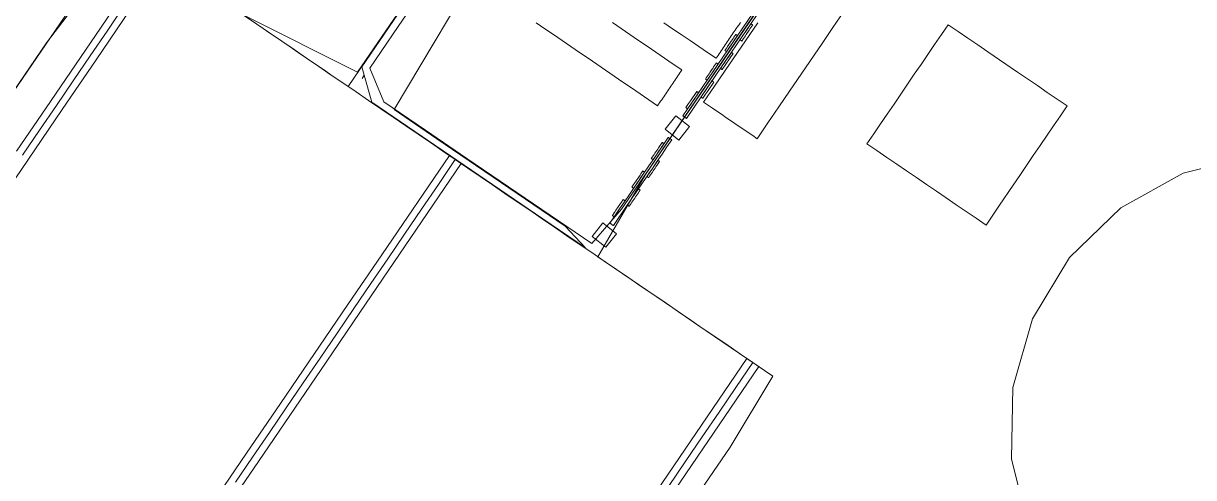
# Model space of a CAD drawing. Header units: millimetres. Extents: x -31757 to 121236, y -27283 to 59400.
# Drawn here: x 26171 to 34295, y 27314 to 30464 of the extents above; entities that cross this region are included whole.
import ezdxf

# ---------------------------------------------------------------- set-up
doc = ezdxf.new("R2010")
doc.units = ezdxf.units.MM
doc.layers.add('10_見えがかり', color=7, linetype='Continuous', lineweight=13)
doc.layers.add('30_敷地・外構', color=8, linetype='Continuous', lineweight=9)

msp = doc.modelspace()

# ---------------------------------------------------------------- linework, layer by layer
at = {"layer": '10_見えがかり'}
for points in [[(31923, 35826.5), (31812.9, 34999.4), (31259.2, 34187.1), (30705.6, 33374.9), (30151.9, 32562.6), (29598.3, 31750.4), (29044.7, 30938.1), (28491, 30125.9), (27709.5, 30517.3), (26897.2, 31070.9), (26330.2, 30329.2), (24669.3, 27892.4), (24115.7, 27080.2), (23365.5, 27306.2), (23573.4, 28053), (24127, 28865.2), (24680.7, 29677.5), (26895.2, 32926.5)], [(31364.7, 34253.2), (28745.6, 29866.8), (29042.3, 29664.5), (29932.7, 29057.6), (30072.9, 28906.4), (29776.1, 29108.7), (28589, 29917.8), (28537.5, 30105.3), (28522.3, 30083), (28537.5, 30105.6), (28521.6, 30163.5), (28926.1, 30757.1)], [(26123.7, 29578.8), (26358.4, 29923.1), (27062.4, 30955.9), (27083.1, 30941.9)], [(27083.1, 30941.9), (27089.9, 30937.2), (27096.8, 30932.5), (27110.6, 30923.1), (27117.5, 30918.4), (27124.4, 30913.7), (27145, 30899.6), (26910.4, 30555.3), (26675.7, 30211), (26441, 29866.7), (26206.3, 29522.4), (25737, 28833.9)], [(31309.1, 30620.5), (31112.1, 30331.4), (30915.1, 30042.4), (30718.1, 29753.4), (30521.1, 29464.4), (30324.1, 29175.4), (30117.6, 28936.4), (29250.5, 29527.4), (28961.5, 29724.4), (28672.5, 29921.4), (28576.2, 30154.9), (28773.2, 30443.9), (28970.2, 30733)], [(31260, 30518.2), (31017.1, 30162), (30774.3, 29805.7), (30772.2, 29807.1), (30770.2, 29808.6), (30768.1, 29810), (30766.1, 29811.4), (30759.9, 29815.6), (30757.8, 29817), (30755.7, 29818.4), (30753.7, 29819.8), (30751.6, 29821.2), (30749.5, 29822.6), (30992.3, 30178.9), (31235.2, 30535.1)], [(31260, 30518.2), (31017.1, 30162), (30774.3, 29805.7), (30772.2, 29807.1), (30770.2, 29808.6), (30768.1, 29810), (30766.1, 29811.4), (30759.9, 29815.6), (30757.8, 29817), (30755.7, 29818.4), (30753.7, 29819.8), (30751.6, 29821.2), (30749.5, 29822.6), (30992.3, 30178.9), (31235.2, 30535.1)], [(31260, 30518.2), (31017.1, 30162), (30774.3, 29805.7), (30772.2, 29807.1), (30770.2, 29808.6), (30768.1, 29810), (30766.1, 29811.4), (30759.9, 29815.6), (30757.8, 29817), (30755.7, 29818.4), (30753.7, 29819.8), (30751.6, 29821.2), (30749.5, 29822.6), (30992.3, 30178.9), (31235.2, 30535.1)], [(31865.8, 30546), (31790.7, 30435.8), (31715.7, 30325.7), (31490.4, 29995.1), (31415.3, 29885), (31340.2, 29774.8), (31265.1, 29664.6), (31234.1, 29685.7), (31203.1, 29706.9), (31172.1, 29728), (31141.1, 29749.1), (31110.1, 29770.2), (31079.2, 29791.3), (31048.2, 29812.5), (31017.2, 29833.6), (30986.2, 29854.7), (30955.2, 29875.8), (30893.2, 29918.1), (30968.3, 30028.2), (31043.4, 30138.4), (31268.7, 30468.9)], [(31044, 30274.6), (31041.9, 30276), (31040.9, 30276.7), (31053.5, 30295.3), (31059.9, 30304.6), (31085.2, 30341.8), (31091.6, 30351.1), (31097.9, 30360.4), (31104.2, 30369.7), (31110.6, 30378.9), (31116.9, 30388.2), (31119, 30386.8), (31120, 30386.1), (31122.1, 30384.7), (31124.1, 30383.3), (31125.2, 30382.6), (31126.2, 30381.9), (31127.2, 30381.2), (31128.3, 30380.5), (31129.3, 30379.8), (31103.9, 30342.6), (31097.6, 30333.3), (31091.3, 30324), (31084.9, 30314.7), (31078.6, 30305.4), (31053.3, 30268.2), (31051.2, 30269.7), (31049.1, 30271.1), (31047.1, 30272.5), (31044, 30274.6)], [(31149.8, 30347.7), (31147.7, 30349.1), (31146.7, 30349.8), (31145.6, 30350.5), (31183.7, 30406.3), (31190, 30415.6), (31221.7, 30462.1), (31222.7, 30461.4), (31224.8, 30459.9), (31226.8, 30458.5), (31228.9, 30457.1), (31229.9, 30456.4), (31231, 30455.7), (31232, 30455), (31233, 30454.3), (31234.1, 30453.6), (31227.7, 30444.3), (31221.4, 30435), (31215.1, 30425.7), (31208.7, 30416.4), (31189.7, 30388.5), (31183.4, 30379.2), (31177, 30369.9), (31170.7, 30360.6), (31158, 30342.1), (31156, 30343.5), (31153.9, 30344.9), (31152.9, 30345.6), (31151.8, 30346.3), (31150.8, 30347), (31149.8, 30347.7)], [(32356, 30111.1), (32402.9, 30179.9), (32449.9, 30248.8), (32496.8, 30317.6), (32543.7, 30386.5), (32590.7, 30455.4), (32659.5, 30408.4), (32728.4, 30361.5), (32797.3, 30314.6), (32866.1, 30267.6), (33072.7, 30126.8), (33141.6, 30079.9), (33210.4, 30032.9), (33279.3, 29986), (33348.1, 29939.1), (33417, 29892.1), (33370.1, 29823.3), (33323.1, 29754.4), (33229.3, 29616.7), (33182.3, 29547.8), (33088.4, 29410.1), (33041.5, 29341.3), (32947.6, 29203.6), (32900.7, 29134.7), (32853.8, 29065.8), (32784.9, 29112.8), (32716.1, 29159.7), (32647.2, 29206.6), (32578.3, 29253.6), (32509.5, 29300.5), (32440.6, 29347.4), (32371.8, 29394.4), (32302.9, 29441.3), (32234, 29488.2), (32165.2, 29535.2), (32096.3, 29582.1), (32027.5, 29629.1), (32074.4, 29697.9), (32121.3, 29766.8), (32168.3, 29835.6), (32215.2, 29904.5), (32262.1, 29973.3), (32356, 30111.1)], [(31013.6, 30150.1), (31011.5, 30151.5), (31010.5, 30152.2), (31016.8, 30161.5), (31023.1, 30170.8), (31035.8, 30189.4), (31042.1, 30198.7), (31048.5, 30208), (31054.8, 30217.3), (31061.2, 30226.6), (31067.5, 30235.9), (31086.5, 30263.7), (31087.5, 30263), (31088.6, 30262.3), (31089.6, 30261.6), (31090.6, 30260.9), (31091.7, 30260.2), (31092.7, 30259.5), (31094.8, 30258.1), (31095.8, 30257.4), (31096.8, 30256.7), (31097.9, 30256), (31098.9, 30255.3), (31022.9, 30143.7), (31020.8, 30145.2), (31019.8, 30145.9), (31018.7, 30146.6), (31017.7, 30147.3), (31015.6, 30148.7), (31013.6, 30150.1)], [(30909.8, 30075.6), (30908.8, 30076.3), (30907.8, 30077), (30906.7, 30077.7), (30905.7, 30078.4), (30912, 30087.7), (30918.4, 30097), (30924.7, 30106.3), (30931, 30115.6), (30937.4, 30124.9), (30950, 30143.5), (30956.4, 30152.7), (30962.7, 30162), (30969.1, 30171.3), (30975.4, 30180.6), (30981.7, 30189.9), (30982.8, 30189.2), (30983.8, 30188.5), (30984.8, 30187.8), (30986.9, 30186.4), (30987.9, 30185.7), (30989, 30185), (30991, 30183.6), (30992.1, 30182.9), (30993.1, 30182.2), (30994.1, 30181.5), (30987.8, 30172.2), (30981.4, 30162.9), (30975.1, 30153.6), (30968.8, 30144.3), (30943.4, 30107.1), (30937.1, 30097.8), (30930.8, 30088.5), (30924.4, 30079.2), (30918.1, 30069.9), (30916, 30071.3), (30914, 30072.7), (30912.9, 30073.5), (30911.9, 30074.2), (30909.8, 30075.6)], [(30877.4, 29952.5), (30875.3, 29953.9), (30888, 29972.5), (30894.3, 29981.8), (30932.3, 30037.5), (30938.7, 30046.8), (30951.3, 30065.4), (30952.4, 30064.7), (30954.4, 30063.3), (30955.5, 30062.6), (30956.5, 30061.9), (30957.5, 30061.2), (30958.6, 30060.5), (30960.6, 30059.1), (30961.7, 30058.4), (30962.7, 30057.7), (30963.7, 30057), (30919.4, 29991.9), (30913, 29982.6), (30906.7, 29973.3), (30887.7, 29945.4), (30886.7, 29946.1), (30885.6, 29946.8), (30883.6, 29948.2), (30882.5, 29949), (30879.4, 29951.1), (30877.4, 29952.5)], [(30772.6, 29878.7), (30771.6, 29879.4), (30770.5, 29880.1), (30789.5, 29908), (30795.9, 29917.3), (30802.2, 29926.5), (30821.2, 29954.4), (30827.5, 29963.7), (30846.6, 29991.6), (30847.6, 29990.9), (30848.6, 29990.2), (30851.7, 29988.1), (30853.8, 29986.7), (30854.8, 29986), (30856.9, 29984.6), (30858.9, 29983.2), (30852.6, 29973.9), (30846.3, 29964.6), (30839.9, 29955.3), (30833.6, 29946), (30820.9, 29927.4), (30814.6, 29918.1), (30808.3, 29908.8), (30801.9, 29899.5), (30795.6, 29890.2), (30789.2, 29880.9), (30782.9, 29871.6), (30781.9, 29872.3), (30780.8, 29873), (30779.8, 29873.7), (30778.8, 29874.4), (30776.7, 29875.8), (30775.7, 29876.5), (30774.7, 29877.3), (30772.6, 29878.7)], [(30701.5, 29824), (30795.4, 29749.3), (30720.7, 29655.3), (30626.8, 29730), (30701.5, 29824)], [(30650, 29672.2), (30652.1, 29670.8), (30654.1, 29669.3), (30656.2, 29667.9), (30658.3, 29666.5), (30660.3, 29665.1), (30662.4, 29663.7), (30664.4, 29662.3), (30666.5, 29660.9), (30670.6, 29658.1), (30672.7, 29656.7), (30638.9, 29607.1), (30605.2, 29557.6), (30571.4, 29508), (30537.6, 29458.5), (30470.1, 29359.4), (30436.3, 29309.8), (30402.5, 29260.3), (30335, 29161.2), (30301.2, 29111.6), (30267.4, 29062.1), (30265.4, 29063.5), (30263.3, 29064.9), (30259.2, 29067.7), (30257.1, 29069.1), (30253, 29071.9), (30250.9, 29073.3), (30248.8, 29074.7), (30246.8, 29076.1), (30244.7, 29077.6), (30242.6, 29079), (30276.4, 29128.5), (30310.2, 29178.1), (30344, 29227.6), (30377.7, 29277.2), (30411.5, 29326.7), (30445.3, 29376.3), (30479, 29425.8), (30512.8, 29475.4), (30546.6, 29524.9), (30580.4, 29574.5), (30614.1, 29624), (30647.9, 29673.6), (30650, 29672.2)], [(30650, 29672.2), (30652.1, 29670.8), (30654.1, 29669.3), (30656.2, 29667.9), (30658.3, 29666.5), (30660.3, 29665.1), (30662.4, 29663.7), (30664.4, 29662.3), (30666.5, 29660.9), (30670.6, 29658.1), (30672.7, 29656.7), (30638.9, 29607.1), (30605.2, 29557.6), (30571.4, 29508), (30537.6, 29458.5), (30470.1, 29359.4), (30436.3, 29309.8), (30402.5, 29260.3), (30335, 29161.2), (30301.2, 29111.6), (30267.4, 29062.1), (30265.4, 29063.5), (30263.3, 29064.9), (30259.2, 29067.7), (30257.1, 29069.1), (30253, 29071.9), (30250.9, 29073.3), (30248.8, 29074.7), (30246.8, 29076.1), (30244.7, 29077.6), (30242.6, 29079), (30276.4, 29128.5), (30310.2, 29178.1), (30344, 29227.6), (30377.7, 29277.2), (30411.5, 29326.7), (30445.3, 29376.3), (30479, 29425.8), (30512.8, 29475.4), (30546.6, 29524.9), (30580.4, 29574.5), (30614.1, 29624), (30647.9, 29673.6), (30650, 29672.2)], [(30650, 29672.2), (30652.1, 29670.8), (30654.1, 29669.3), (30656.2, 29667.9), (30658.3, 29666.5), (30660.3, 29665.1), (30662.4, 29663.7), (30664.4, 29662.3), (30666.5, 29660.9), (30670.6, 29658.1), (30672.7, 29656.7), (30638.9, 29607.1), (30605.2, 29557.6), (30571.4, 29508), (30537.6, 29458.5), (30470.1, 29359.4), (30436.3, 29309.8), (30402.5, 29260.3), (30335, 29161.2), (30301.2, 29111.6), (30267.4, 29062.1), (30265.4, 29063.5), (30263.3, 29064.9), (30259.2, 29067.7), (30257.1, 29069.1), (30253, 29071.9), (30250.9, 29073.3), (30248.8, 29074.7), (30246.8, 29076.1), (30244.7, 29077.6), (30242.6, 29079), (30276.4, 29128.5), (30310.2, 29178.1), (30344, 29227.6), (30377.7, 29277.2), (30411.5, 29326.7), (30445.3, 29376.3), (30479, 29425.8), (30512.8, 29475.4), (30546.6, 29524.9), (30580.4, 29574.5), (30614.1, 29624), (30647.9, 29673.6), (30650, 29672.2)], [(30534.2, 29524.4), (30533.1, 29525.1), (30532.1, 29525.8), (30531.1, 29526.5), (30530, 29527.3), (30536.4, 29536.5), (30542.7, 29545.8), (30549, 29555.1), (30555.4, 29564.4), (30561.7, 29573.7), (30568.1, 29583), (30574.4, 29592.3), (30580.7, 29601.6), (30606.1, 29638.8), (30607.1, 29638.1), (30609.2, 29636.7), (30610.2, 29636), (30611.2, 29635.3), (30612.3, 29634.6), (30614.3, 29633.2), (30616.4, 29631.8), (30617.4, 29631.1), (30618.5, 29630.4), (30605.8, 29611.8), (30599.5, 29602.5), (30593.1, 29593.2), (30586.8, 29583.9), (30580.4, 29574.6), (30574.1, 29565.3), (30567.8, 29556), (30561.4, 29546.7), (30555.1, 29537.4), (30548.8, 29528.1), (30542.4, 29518.8), (30540.4, 29520.2), (30538.3, 29521.6), (30536.2, 29523), (30535.2, 29523.7), (30534.2, 29524.4)], [(27016.1, 26449.2), (27720.1, 27482.1), (27954.8, 27826.4), (28424.1, 28515), (28658.8, 28859.3), (29128.2, 29547.9), (29176.4, 29515)], [(29176.4, 29515), (29183.3, 29510.3), (29210.8, 29491.6), (28506.8, 28458.7), (28272.1, 28114.4), (27802.8, 27425.8), (27568.1, 27081.5)], [(30502.7, 29400.6), (30501.7, 29401.3), (30500.7, 29402), (30499.6, 29402.7), (30518.6, 29430.6), (30525, 29439.9), (30531.3, 29449.2), (30537.7, 29458.5), (30575.7, 29514.3), (30576.7, 29513.6), (30577.7, 29512.9), (30579.8, 29511.5), (30580.8, 29510.8), (30581.9, 29510.1), (30583.9, 29508.7), (30587, 29506.6), (30588.1, 29505.9), (30569.1, 29478), (30562.7, 29468.7), (30556.4, 29459.4), (30550, 29450.1), (30543.7, 29440.8), (30537.4, 29431.5), (30524.7, 29412.9), (30518.4, 29403.6), (30512, 29394.3), (30511, 29395), (30510, 29395.7), (30508.9, 29396.4), (30507.9, 29397.1), (30506.9, 29397.8), (30505.8, 29398.5), (30503.8, 29399.9), (30502.7, 29400.6)], [(34223.2, 29425.6), (34704.5, 29545.6)], [(30398, 29326.8), (30396.9, 29327.5), (30395.9, 29328.2), (30394.9, 29328.9), (30407.5, 29347.5), (30413.9, 29356.8), (30451.9, 29412.6), (30458.2, 29421.9), (30470.9, 29440.5), (30471.9, 29439.8), (30474, 29438.4), (30475, 29437.7), (30476.1, 29437), (30477.1, 29436.3), (30478.1, 29435.6), (30479.2, 29434.9), (30480.2, 29434.2), (30482.3, 29432.7), (30483.3, 29432), (30451.6, 29385.6), (30445.3, 29376.3), (30438.9, 29367), (30432.6, 29357.7), (30419.9, 29339.1), (30413.6, 29329.8), (30407.3, 29320.5), (30405.2, 29321.9), (30404.2, 29322.6), (30402.1, 29324), (30400, 29325.4), (30398, 29326.8)], [(34638.7, 25778.7), (34161.9, 25915.4), (33736.8, 26170.8), (33392.2, 26527.6), (33151.7, 26961.4), (33031.8, 27442.7), (33040.4, 27938.6), (33177.1, 28415.4), (33432.6, 28840.6), (33789.4, 29185.1), (34223.2, 29425.6)], [(30367.6, 29202.3), (30366.5, 29203), (30364.5, 29204.4), (30377.1, 29223), (30383.5, 29232.3), (30389.8, 29241.6), (30396.1, 29250.9), (30402.5, 29260.2), (30408.8, 29269.5), (30415.2, 29278.8), (30421.5, 29288.1), (30427.8, 29297.4), (30434.2, 29306.7), (30440.5, 29316), (30441.5, 29315.3), (30443.6, 29313.9), (30444.6, 29313.2), (30446.7, 29311.8), (30447.7, 29311.1), (30448.8, 29310.4), (30449.8, 29309.6), (30451.9, 29308.2), (30452.9, 29307.5), (30446.6, 29298.2), (30440.2, 29288.9), (30427.5, 29270.4), (30421.2, 29261.1), (30414.9, 29251.8), (30408.5, 29242.5), (30402.2, 29233.2), (30395.9, 29223.9), (30389.5, 29214.6), (30376.9, 29196), (30374.8, 29197.4), (30372.7, 29198.8), (30370.7, 29200.2), (30368.6, 29201.6), (30367.6, 29202.3)], [(30262.8, 29128.5), (30260.7, 29129.9), (30259.7, 29130.6), (30272.4, 29149.2), (30278.7, 29158.5), (30285, 29167.8), (30316.7, 29214.3), (30323.1, 29223.6), (30335.7, 29242.2), (30336.8, 29241.5), (30338.8, 29240.1), (30340.9, 29238.7), (30343, 29237.2), (30345, 29235.8), (30347.1, 29234.4), (30348.1, 29233.7), (30341.8, 29224.4), (30335.4, 29215.1), (30329.1, 29205.8), (30322.8, 29196.5), (30316.4, 29187.2), (30310.1, 29177.9), (30303.8, 29168.7), (30297.4, 29159.4), (30291.1, 29150.1), (30284.8, 29140.8), (30278.4, 29131.5), (30272.1, 29122.2), (30271.1, 29122.9), (30270, 29123.6), (30269, 29124.3), (30268, 29125), (30266.9, 29125.7), (30265.9, 29126.4), (30264.9, 29127.1), (30263.8, 29127.8), (30262.8, 29128.5)], [(30194.6, 29080.3), (30288.5, 29005.6), (30213.8, 28911.7), (30119.9, 28986.4), (30194.6, 29080.3)], [(30489.9, 27107), (31193.9, 28139.8), (31214.6, 28125.8)], [(31214.6, 28125.8), (31221.5, 28121.1), (31228.4, 28116.4), (31242.1, 28107), (31249, 28102.3), (31255.9, 28097.6), (31276.6, 28083.5), (30572.5, 27050.6)]]:
    msp.add_lwpolyline(points, dxfattribs=at)
at = {"layer": '30_敷地・外構'}
for points in [[(30263.3, 36095.9), (29559.3, 35063), (28855.3, 34030.1), (28151.2, 32997.3), (27447.2, 31964.4), (26743.2, 30931.5), (26039.2, 29898.6), (25335.1, 28865.7), (24631.1, 27832.8), (23927.1, 26799.9), (23223.1, 25767.1), (22519, 24734.2), (21815, 23701.3), (21111, 22668.4), (20407, 21635.5)], [(30696.5, 26966.2), (31077.8, 27525.6), (31373.8, 28017.2), (31200.4, 28135.4), (31027, 28253.7), (30853.5, 28371.9), (30680.1, 28490.1), (30506.6, 28608.3), (30333.2, 28726.5), (30159.8, 28844.7), (30490.2, 29415.5), (30971.7, 30122), (31453.2, 30828.4), (31934.8, 31534.9), (32416.3, 32241.4), (32897.9, 32947.9), (33379.4, 33654.4), (33843.7, 33959.3), (34280.5, 33621.9), (34717.2, 33284.4)], [(26165, 29550.6), (26282.4, 29722.7), (26399.7, 29894.9), (26517, 30067), (26634.4, 30239.2), (26751.7, 30411.3), (26869, 30583.5)], [(27706.2, 30517.1), (27792.3, 30458.4), (27878.4, 30399.8), (27964.5, 30341.1), (28050.5, 30282.4), (28136.6, 30223.8), (28222.7, 30165.1), (28308.7, 30106.4), (28394.8, 30047.8), (28480.9, 29989.1), (28567, 29930.4), (28653, 29871.7), (28739.1, 29813.1), (28825.2, 29754.4), (28911.3, 29695.7), (28997.3, 29637.1), (29083.4, 29578.4), (29169.5, 29519.7), (29052.1, 29347.6), (28934.8, 29175.4), (28817.5, 29003.3), (28700.1, 28831.1), (28582.8, 28659), (28465.5, 28486.8), (28348.1, 28314.7), (28230.8, 28142.6), (28113.4, 27970.4), (27996.1, 27798.3), (27878.8, 27626.1), (27761.4, 27454), (27644.1, 27281.8)], [(28749.7, 30501.8), (28587.7, 30264.2), (28425.8, 30026.6), (28370.7, 30064.2), (28315.6, 30101.7), (28260.5, 30139.3), (28205.5, 30176.8), (28150.4, 30214.4), (28095.3, 30251.9), (28040.2, 30289.5), (27985.1, 30327), (27930, 30364.6), (27874.9, 30402.1), (27819.8, 30439.7), (27764.8, 30477.2)], [(30261, 30470), (30321.2, 30429), (30381.5, 30387.9), (30441.7, 30346.8), (30502, 30305.8), (30562.2, 30264.7), (30622.5, 30223.6), (30682.7, 30182.6), (30743, 30141.5), (30735.9, 30131.2), (30728.9, 30120.8), (30721.9, 30110.5), (30714.8, 30100.2), (30707.8, 30089.9), (30700.7, 30079.5), (30693.7, 30069.2), (30686.7, 30058.9), (30679.6, 30048.5), (30672.6, 30038.2), (30665.5, 30027.9), (30658.5, 30017.6), (30651.5, 30007.2), (30644.4, 29996.9), (30637.4, 29986.6), (30630.3, 29976.2), (30623.3, 29965.9), (30616.3, 29955.6), (30609.2, 29945.3), (30602.2, 29934.9), (30595.1, 29924.6), (30588.1, 29914.3), (30581.1, 29903.9), (30574, 29893.6), (30513.8, 29934.7), (30453.5, 29975.7), (30393.3, 30016.8), (30333, 30057.9), (30272.8, 30099), (30212.5, 30140), (30152.3, 30181.1), (30092, 30222.2), (30031.8, 30263.2), (29971.5, 30304.3), (29911.3, 30345.4), (29851, 30386.4), (29790.7, 30427.5), (29730.5, 30468.6)], [(31148.5, 30470.2), (31141.5, 30459.8), (31134.5, 30449.5), (31127.4, 30439.2), (31120.4, 30428.9), (31113.3, 30418.5), (31106.3, 30408.2), (31099.3, 30397.9), (31092.2, 30387.5), (31085.2, 30377.2), (31078.1, 30366.9), (31071.1, 30356.6), (31064.1, 30346.2), (31057, 30335.9), (31050, 30325.6), (31042.9, 30315.2), (31035.9, 30304.9), (31028.9, 30294.6), (31021.8, 30284.3), (31014.8, 30273.9), (31007.7, 30263.6), (31000.7, 30253.3), (30993.7, 30242.9), (30986.6, 30232.6), (30979.6, 30222.3), (30919.3, 30263.4), (30859.1, 30304.4), (30798.8, 30345.5), (30738.6, 30386.6), (30678.3, 30427.6), (30618.1, 30468.7)], [(27644.1, 27281.8), (27761.4, 27454), (27878.8, 27626.1), (27996.1, 27798.3), (28113.4, 27970.4), (28230.8, 28142.6), (28348.1, 28314.7), (28465.5, 28486.8), (28582.8, 28659), (28700.1, 28831.1), (28817.5, 29003.3), (28934.8, 29175.4), (29052.1, 29347.6), (29169.5, 29519.7), (29255.6, 29461.1), (29341.6, 29402.4), (29427.7, 29343.7), (29513.8, 29285.1), (29599.9, 29226.4), (29685.9, 29167.7), (29772, 29109.1), (29858.1, 29050.4), (29944.1, 28991.7), (30030.2, 28933), (30116.3, 28874.4), (30202.4, 28815.7), (30288.4, 28757), (30374.5, 28698.4), (30460.6, 28639.7), (30546.7, 28581), (30632.7, 28522.4), (30718.8, 28463.7), (30804.9, 28405), (30891, 28346.4), (30977, 28287.7), (31063.1, 28229), (31149.2, 28170.4), (31235.3, 28111.7), (31117.9, 27939.5), (31000.6, 27767.4), (30883.2, 27595.2), (30765.9, 27423.1), (30648.6, 27250.9)]]:
    msp.add_lwpolyline(points, dxfattribs=at)

doc.saveas('drawing.dxf')
